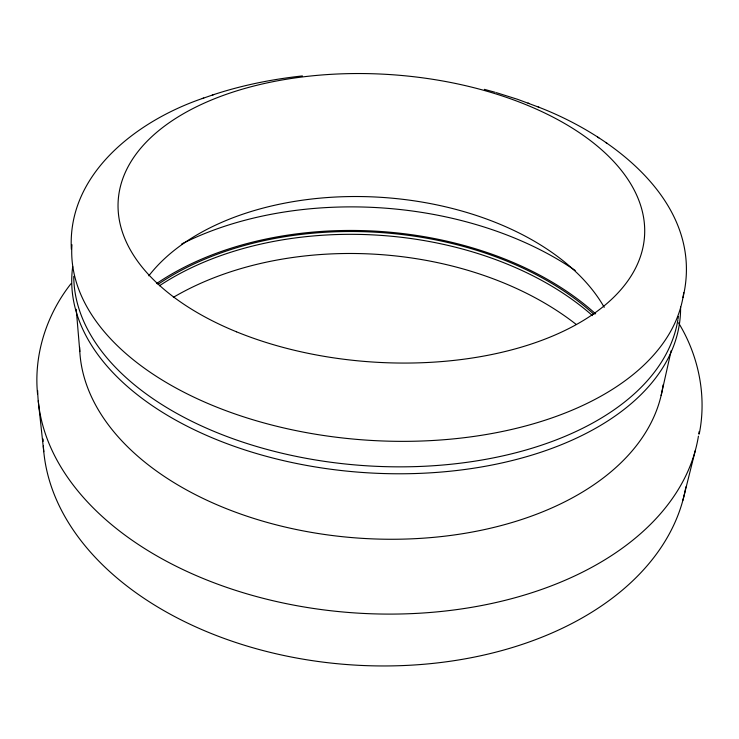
<?xml version="1.0" encoding="UTF-8"?>
<svg xmlns="http://www.w3.org/2000/svg" width="739" height="739" viewBox="0 0 739 739"><rect width="100%" height="100%" fill="white"/><g stroke="black" fill="none" stroke-linecap="round" stroke-linejoin="round"><path stroke-width="1.11" d="M699.223 434.033C706.918 396.049 698.669 355.727 678.522 322.814M682.993 297.586C705.292 204.712 614.248 136.115 538.204 106.979M661.119 395.522L671.16 350.692M682.854 500.423L695.27 450.642M70.953 283.73C46.594 314.648 33.652 354.655 37.55 394.007M203.752 98.038C138.405 119.958 67.129 173.037 71.369 249.394M212.342 95.063C241.524 85.336 271.85 79.276 302.408 75.923M202.274 98.555L213.737 94.583M484.359 89.345L495.167 92.301M496.266 92.624L517.614 99.331L539.535 107.497M528.015 103.035L529.244 103.515M597.491 137.001L598.802 137.87M605.897 142.59L607.273 143.495M38.243 400.75L43.777 451.686M76.246 309.29L79.812 351.579M663.095 384.88A292.662 181.147 3.9 0 1 361.288 538.288A292.662 181.147 3.9 0 1 79.646 347.256M680.582 306.999A304.902 178.311 3.9 0 1 364.918 472.637A304.902 178.311 3.9 0 1 72.718 266.603M181.72 243.953A289.605 184.676 3.9 0 1 575.201 270.483M156.548 283.582A285.707 186.052 3.9 0 1 595.634 313.863M699.076 431.687A331.728 212.333 3.9 0 1 698.771 433.922M698.429 436.149A331.728 212.333 3.9 0 1 354.027 612.871A331.728 212.333 3.9 0 1 37.652 390.543M159.448 285.762A285.069 186.274 3.9 0 1 592.475 315.618M148.816 275.823A246.771 152.206 3.9 0 1 383.171 197.47A246.771 152.206 3.9 0 1 604.216 307.322M173.342 297.337A281.91 187.3 3.9 0 1 576.281 324.495M158.054 284.33A283.462 184.565 3.9 0 1 594.036 314.389M685.875 486.872A322.851 215.252 3.9 0 1 353.066 664.98A322.851 215.252 3.9 0 1 43.342 445.931M43.158 441.34A322.851 215.252 3.9 0 1 43.13 439.058M683.723 292.616A306.897 174.718 3.9 0 1 360.817 439.714A306.897 174.718 3.9 0 1 71.951 244.701M678.384 316.523A303.212 176.519 3.9 0 1 678.088 318.601M677.922 319.636A303.212 176.519 3.9 0 1 362.71 465.524A303.212 176.519 3.9 0 1 73.761 276.349M236.498 331.811A263.768 143.985 3.9 0 0 644.251 239.362A263.768 143.985 3.9 0 0 263.343 83.738A263.768 143.985 3.9 0 0 236.498 331.811"/></g></svg>
